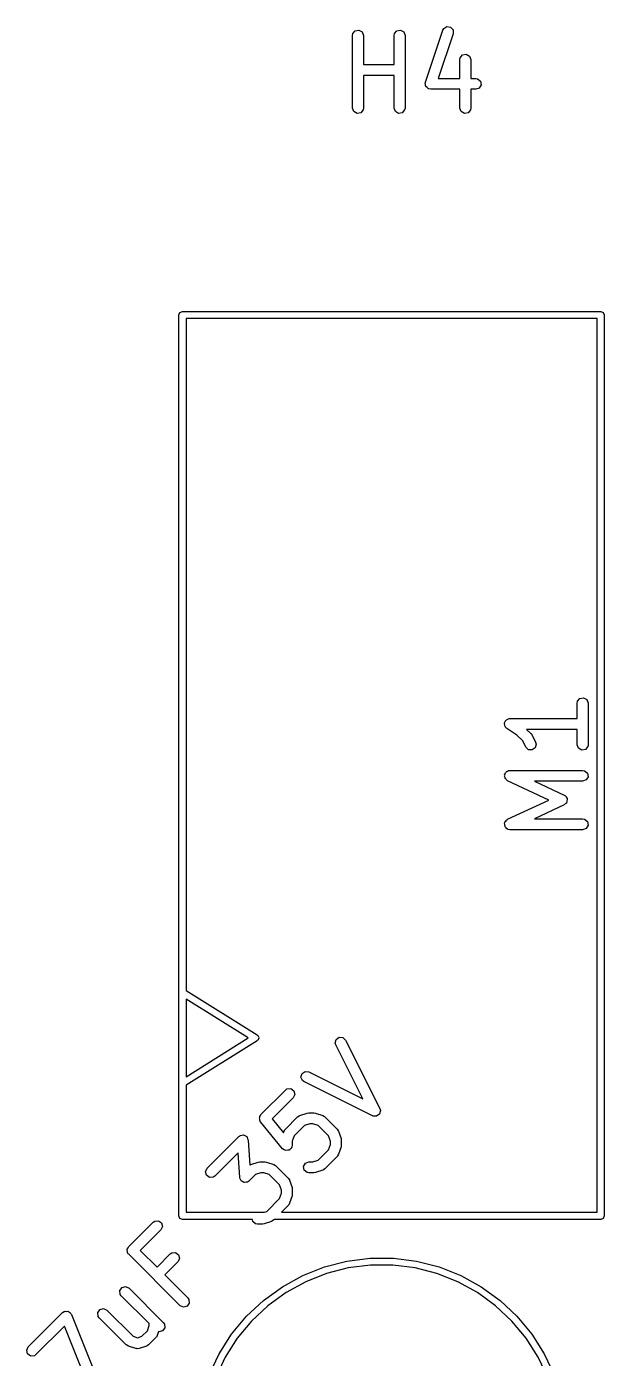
# Model space of a CAD drawing. Extents: x 97.5 to 143.9, y -109.8 to -49.
# Drawn here: x 97.98 to 105.92, y -70.66 to -52.33 of the extents above; entities that cross this region are included whole.
import ezdxf

# ---------------------------------------------------------------- set-up
doc = ezdxf.new("R2010")
doc.units = 0
doc.layers.add('BLACK', color=7, linetype='CONTINUOUS')

msp = doc.modelspace()

# ---------------------------------------------------------------- linework, layer by layer
at = {"layer": 'BLACK', "linetype": 'CONTINUOUS'}
for p, q in [((102.468, -52.4267), (102.501, -52.3874)), ((102.501, -52.3874), (102.551, -52.3785)), ((102.551, -52.3785), (102.596, -52.4042)), ((102.596, -52.4042), (102.613, -52.4524)), ((103.039, -52.4267), (103.072, -52.3874)), ((103.072, -52.3874), (103.123, -52.3785)), ((103.123, -52.3785), (103.167, -52.4042)), ((103.167, -52.4042), (103.185, -52.4524)), ((103.467, -53.0953), (103.705, -52.381)), ((103.705, -52.381), (103.717, -52.3581)), ((103.717, -52.3581), (103.761, -52.3313)), ((103.761, -52.3313), (103.812, -52.3388)), ((103.812, -52.3388), (103.846, -52.3772)), ((103.846, -52.3772), (103.847, -52.4285)), ((102.463, -52.4524), (102.468, -52.4267)), ((102.463, -53.4524), (102.463, -52.4524)), ((102.613, -52.4524), (102.613, -52.8536)), ((103.035, -52.4524), (103.039, -52.4267)), ((103.035, -52.8536), (103.035, -52.4524)), ((103.185, -52.4524), (103.185, -53.4524)), ((103.847, -52.4285), (103.642, -53.044)), ((103.939, -52.7857), (103.944, -52.7601)), ((103.939, -53.044), (103.939, -52.7857)), ((103.944, -52.7601), (103.977, -52.7208)), ((103.977, -52.7208), (104.027, -52.7119)), ((104.027, -52.7119), (104.072, -52.7375)), ((104.072, -52.7375), (104.089, -52.7857)), ((104.089, -52.7857), (104.089, -53.044)), ((102.613, -52.8536), (103.035, -52.8536)), ((103.035, -53.0036), (102.613, -53.0036)), ((102.613, -53.0036), (102.613, -53.4524)), ((103.035, -53.4524), (103.035, -53.0036)), ((103.464, -53.106), (103.467, -53.1011)), ((103.468, -53.1262), (103.464, -53.106)), ((103.467, -53.1011), (103.467, -53.0953)), ((103.468, -53.1466), (103.468, -53.1262)), ((103.472, -53.1509), (103.468, -53.1466)), ((103.473, -53.1565), (103.472, -53.1509)), ((103.489, -53.1697), (103.473, -53.1565)), ((103.642, -53.044), (103.939, -53.044)), ((104.089, -53.044), (104.157, -53.044)), ((104.157, -53.044), (104.183, -53.0486)), ((104.183, -53.0486), (104.222, -53.0815)), ((104.231, -53.1321), (104.205, -53.1765)), ((104.222, -53.0815), (104.231, -53.1321)), ((103.502, -53.185), (103.489, -53.1697)), ((103.508, -53.1858), (103.502, -53.185)), ((103.512, -53.1895), (103.508, -53.1858)), ((103.538, -53.194), (103.512, -53.1895)), ((103.939, -53.194), (103.538, -53.194)), ((103.939, -53.4524), (103.939, -53.194)), ((104.157, -53.194), (104.089, -53.194)), ((104.089, -53.194), (104.089, -53.4524)), ((104.205, -53.1765), (104.157, -53.194)), ((102.481, -53.5006), (102.463, -53.4524)), ((102.525, -53.5262), (102.481, -53.5006)), ((102.576, -53.5173), (102.525, -53.5262)), ((102.609, -53.478), (102.576, -53.5173)), ((102.613, -53.4524), (102.609, -53.478)), ((103.052, -53.5006), (103.035, -53.4524)), ((103.096, -53.5262), (103.052, -53.5006)), ((103.147, -53.5173), (103.096, -53.5262)), ((103.18, -53.478), (103.147, -53.5173)), ((103.185, -53.4524), (103.18, -53.478)), ((103.957, -53.5006), (103.939, -53.4524)), ((104.001, -53.5262), (103.957, -53.5006)), ((104.052, -53.5173), (104.001, -53.5262)), ((104.085, -53.478), (104.052, -53.5173)), ((104.089, -53.4524), (104.085, -53.478)), ((100.075, -56.3), (100.09, -56.2646)), ((100.09, -56.2646), (100.125, -56.25)), ((100.125, -56.25), (105.875, -56.25)), ((105.875, -56.25), (105.91, -56.2646)), ((105.91, -56.2646), (105.925, -56.3)), ((100.075, -68.7), (100.075, -56.3)), ((100.175, -56.35), (100.175, -65.5973)), ((105.825, -56.35), (100.175, -56.35)), ((105.825, -68.65), (105.825, -56.35)), ((105.925, -56.3), (105.925, -68.7)), ((105.557, -61.6172), (105.59, -61.5779)), ((105.59, -61.5779), (105.64, -61.569)), ((105.64, -61.569), (105.685, -61.5946)), ((105.552, -61.6429), (105.557, -61.6172)), ((105.552, -61.8536), (105.552, -61.6429)), ((105.685, -61.5946), (105.702, -61.6429)), ((105.702, -61.6429), (105.702, -62.2143)), ((104.553, -61.9237), (104.554, -61.9198)), ((104.559, -61.9446), (104.553, -61.9237)), ((104.554, -61.9155), (104.564, -61.8967)), ((104.554, -61.9198), (104.554, -61.9155)), ((104.562, -61.9661), (104.559, -61.9446)), ((104.564, -61.8967), (104.573, -61.8768)), ((104.573, -61.8768), (104.577, -61.8749)), ((104.577, -61.8749), (104.579, -61.8711)), ((104.579, -61.8711), (104.6, -61.8637)), ((104.6, -61.8637), (104.619, -61.854)), ((104.619, -61.854), (104.623, -61.855)), ((104.623, -61.855), (104.627, -61.8536)), ((104.627, -61.8536), (105.552, -61.8536)), ((104.566, -61.9688), (104.562, -61.9661)), ((104.567, -61.973), (104.566, -61.9688)), ((104.586, -61.991), (104.567, -61.973)), ((104.722, -62.0821), (104.586, -61.991)), ((104.804, -62.1635), (104.722, -62.0821)), ((105.552, -62.0036), (104.856, -62.0036)), ((104.856, -62.0036), (104.919, -62.066)), ((104.919, -62.066), (104.931, -62.0844)), ((104.931, -62.0844), (104.933, -62.0855)), ((104.933, -62.0855), (104.98, -62.1807)), ((105.552, -62.2143), (105.552, -62.0036)), ((104.846, -62.2478), (104.804, -62.1635)), ((104.883, -62.2831), (104.846, -62.2478)), ((104.934, -62.2862), (104.883, -62.2831)), ((104.976, -62.2556), (104.934, -62.2862)), ((104.988, -62.2057), (104.976, -62.2556)), ((104.98, -62.1807), (104.988, -62.2057)), ((105.57, -62.2625), (105.552, -62.2143)), ((105.614, -62.2881), (105.57, -62.2625)), ((105.665, -62.2792), (105.614, -62.2881)), ((105.698, -62.2399), (105.665, -62.2792)), ((105.702, -62.2143), (105.698, -62.2399)), ((104.553, -62.6494), (104.555, -62.6397)), ((104.56, -62.6642), (104.553, -62.6494)), ((104.554, -62.6298), (104.562, -62.6156)), ((104.555, -62.6397), (104.554, -62.6298)), ((104.562, -62.6804), (104.56, -62.6642)), ((104.562, -62.6156), (104.566, -62.5998)), ((104.57, -62.6868), (104.562, -62.6804)), ((104.566, -62.5998), (104.574, -62.5941)), ((104.574, -62.6959), (104.57, -62.6868)), ((104.574, -62.5941), (104.579, -62.5854)), ((104.579, -62.5854), (104.595, -62.5798)), ((104.595, -62.5798), (104.608, -62.5704)), ((104.608, -62.5704), (104.618, -62.5713)), ((104.618, -62.5713), (104.627, -62.5679)), ((104.627, -62.5679), (105.627, -62.5679)), ((105.627, -62.5679), (105.653, -62.5724)), ((105.653, -62.5724), (105.692, -62.6054)), ((105.701, -62.6559), (105.676, -62.7003)), ((105.692, -62.6054), (105.701, -62.6559)), ((104.596, -62.7108), (104.574, -62.6959)), ((105.164, -62.9762), (104.596, -62.7108)), ((105.627, -62.7179), (104.965, -62.7179)), ((104.965, -62.7179), (105.373, -62.9082)), ((105.676, -62.7003), (105.627, -62.7179)), ((104.596, -63.2416), (105.164, -62.9762)), ((105.373, -63.0442), (104.965, -63.2345)), ((105.373, -62.9082), (105.381, -62.9139)), ((105.387, -63.0304), (105.373, -63.0442)), ((105.381, -62.9139), (105.385, -62.9147)), ((105.385, -62.9147), (105.387, -62.9175)), ((105.387, -62.9175), (105.395, -62.9232)), ((105.403, -63.0192), (105.387, -63.0304)), ((105.395, -62.9232), (105.403, -62.9408)), ((105.403, -62.9408), (105.414, -62.9568)), ((105.405, -63.0127), (105.403, -63.0192)), ((105.41, -63.0079), (105.405, -63.0127)), ((105.411, -62.9885), (105.41, -63.0079)), ((105.416, -62.9697), (105.411, -62.9885)), ((105.414, -62.9568), (105.414, -62.9635)), ((105.414, -62.9635), (105.416, -62.9697)), ((104.965, -63.2345), (105.627, -63.2345)), ((105.627, -63.2345), (105.653, -63.239)), ((104.554, -63.2965), (104.559, -63.2878)), ((104.556, -63.3126), (104.554, -63.2965)), ((104.555, -63.329), (104.556, -63.3126)), ((104.561, -63.3372), (104.555, -63.329)), ((104.559, -63.2778), (104.571, -63.2663)), ((104.559, -63.2878), (104.559, -63.2778)), ((104.562, -63.347), (104.561, -63.3372)), ((104.575, -63.3576), (104.562, -63.347)), ((104.571, -63.2663), (104.579, -63.2521)), ((104.584, -63.371), (104.575, -63.3576)), ((104.579, -63.2521), (104.589, -63.2486)), ((104.594, -63.3736), (104.584, -63.371)), ((104.589, -63.2486), (104.596, -63.2416)), ((104.602, -63.38), (104.594, -63.3736)), ((104.627, -63.3845), (104.602, -63.38)), ((105.627, -63.3845), (104.627, -63.3845)), ((105.676, -63.367), (105.627, -63.3845)), ((105.653, -63.239), (105.692, -63.272)), ((105.701, -63.3225), (105.676, -63.367)), ((105.692, -63.272), (105.701, -63.3225)), ((100.175, -65.5973), (101.152, -66.2076)), ((101.031, -66.25), (100.175, -65.7152)), ((100.175, -65.7152), (100.175, -66.7848)), ((100.175, -66.7848), (101.031, -66.25)), ((101.152, -66.2924), (100.175, -66.9027)), ((101.152, -66.2076), (101.158, -66.2169)), ((101.158, -66.2831), (101.152, -66.2924)), ((101.158, -66.2169), (101.167, -66.2235)), ((101.167, -66.2765), (101.158, -66.2831)), ((101.167, -66.2235), (101.169, -66.2319)), ((101.169, -66.2681), (101.167, -66.2765)), ((101.169, -66.2319), (101.174, -66.2388)), ((101.174, -66.2612), (101.169, -66.2681)), ((101.174, -66.2388), (101.172, -66.25)), ((101.172, -66.25), (101.174, -66.2612)), ((102.227, -66.3226), (102.239, -66.2727)), ((102.234, -66.3475), (102.227, -66.3226)), ((102.605, -67.0891), (102.234, -66.3475)), ((102.239, -66.2727), (102.28, -66.2421)), ((102.28, -66.2421), (102.331, -66.2452)), ((102.331, -66.2452), (102.368, -66.2805)), ((102.368, -66.2805), (102.84, -67.2233)), ((101.77, -66.7407), (101.812, -66.7124)), ((101.812, -66.7124), (101.863, -66.7183)), ((101.863, -66.7183), (102.605, -67.0891)), ((100.175, -66.9027), (100.175, -68.65)), ((101.755, -66.7899), (101.77, -66.7407)), ((101.775, -66.837), (101.755, -66.7899)), ((101.796, -66.8525), (101.775, -66.837)), ((102.739, -67.3239), (101.796, -66.8525)), ((101.204, -67.3048), (101.541, -66.9681)), ((101.647, -67.0741), (101.358, -67.3629)), ((101.541, -66.9681), (101.562, -66.9531)), ((101.562, -66.9531), (101.614, -66.9487)), ((101.614, -66.9487), (101.656, -66.9781)), ((101.669, -67.0276), (101.647, -67.0741)), ((101.656, -66.9781), (101.669, -67.0276)), ((102.84, -67.2233), (102.847, -67.2482)), ((102.848, -67.2523), (102.841, -67.275)), ((102.847, -67.2482), (102.847, -67.2503)), ((102.847, -67.2503), (102.848, -67.2523)), ((101.183, -67.3513), (101.187, -67.3418)), ((101.187, -67.3667), (101.183, -67.3513)), ((101.187, -67.3313), (101.198, -67.3192)), ((101.187, -67.3418), (101.187, -67.3313)), ((101.187, -67.3826), (101.187, -67.3667)), ((101.195, -67.3978), (101.187, -67.3826)), ((101.196, -67.4008), (101.195, -67.3978)), ((101.197, -67.4018), (101.196, -67.4008)), ((101.199, -67.4053), (101.197, -67.4018)), ((101.198, -67.3192), (101.204, -67.3048)), ((101.502, -67.7757), (101.199, -67.4053)), ((101.358, -67.3629), (101.516, -67.5559)), ((101.541, -67.5068), (101.709, -67.3385)), ((101.709, -67.3385), (101.731, -67.3235)), ((101.731, -67.3235), (101.735, -67.3231)), ((101.735, -67.3231), (101.739, -67.3203)), ((101.739, -67.3203), (101.84, -67.2867)), ((101.876, -67.4328), (101.803, -67.457)), ((101.84, -67.2867), (101.862, -67.2834)), ((101.862, -67.2834), (101.864, -67.2828)), ((101.864, -67.2828), (101.931, -67.2828)), ((101.919, -67.4328), (101.876, -67.4328)), ((101.991, -67.457), (101.919, -67.4328)), ((101.931, -67.2828), (101.953, -67.2867)), ((101.953, -67.2867), (101.955, -67.2867)), ((101.955, -67.2867), (102.056, -67.3203)), ((102.056, -67.3203), (102.079, -67.3327)), ((102.079, -67.3327), (102.081, -67.3366)), ((102.081, -67.3366), (102.085, -67.3385)), ((102.085, -67.3385), (102.253, -67.5068)), ((102.741, -67.3241), (102.739, -67.3239)), ((102.743, -67.3256), (102.741, -67.3241)), ((102.767, -67.327), (102.743, -67.3256)), ((102.79, -67.3297), (102.767, -67.327)), ((102.792, -67.3286), (102.79, -67.3297)), ((102.794, -67.3287), (102.792, -67.3286)), ((102.813, -67.3145), (102.794, -67.3287)), ((102.833, -67.3015), (102.813, -67.3145)), ((102.834, -67.2994), (102.833, -67.3015)), ((102.835, -67.2981), (102.834, -67.2994)), ((102.841, -67.275), (102.835, -67.2981)), ((100.464, -68.0456), (100.901, -67.6078)), ((100.901, -67.6078), (100.911, -67.6014)), ((100.911, -67.6014), (100.913, -67.5985)), ((100.913, -67.5985), (100.916, -67.5978)), ((100.916, -67.5978), (100.923, -67.5929)), ((100.923, -67.5929), (100.943, -67.5911)), ((100.943, -67.5911), (100.962, -67.5863)), ((100.962, -67.5863), (100.968, -67.5889)), ((100.968, -67.5889), (100.974, -67.5884)), ((100.974, -67.5884), (100.99, -67.6)), ((100.99, -67.6), (101.009, -67.6089)), ((101.009, -67.6089), (101.011, -67.6144)), ((101.011, -67.6144), (101.016, -67.6178)), ((101.016, -67.6178), (101.021, -67.6374)), ((101.516, -67.5559), (101.523, -67.5361)), ((101.523, -67.5361), (101.535, -67.5132)), ((101.535, -67.5132), (101.539, -67.5109)), ((101.539, -67.5109), (101.541, -67.5068)), ((101.66, -67.6004), (101.635, -67.673)), ((101.803, -67.457), (101.66, -67.6004)), ((102.135, -67.6004), (101.991, -67.457)), ((102.159, -67.673), (102.135, -67.6004)), ((102.253, -67.5068), (102.268, -67.5281)), ((102.268, -67.5281), (102.269, -67.5326)), ((102.269, -67.5326), (102.271, -67.5361)), ((102.271, -67.5361), (102.305, -67.6371)), ((102.305, -67.6371), (102.308, -67.6593)), ((101.021, -67.6374), (101.029, -67.6559)), ((101.029, -67.6559), (101.052, -68.0006)), ((101.503, -67.776), (101.502, -67.7757)), ((101.503, -67.7764), (101.503, -67.776)), ((101.525, -67.789), (101.503, -67.7764)), ((101.547, -67.8019), (101.525, -67.789)), ((101.572, -67.7977), (101.547, -67.8021)), ((101.547, -67.8021), (101.547, -67.8018)), ((101.547, -67.8018), (101.547, -67.8019)), ((101.597, -67.7936), (101.572, -67.7977)), ((101.598, -67.7932), (101.597, -67.7932)), ((101.597, -67.7932), (101.597, -67.7936)), ((101.614, -67.7738), (101.598, -67.7932)), ((101.631, -67.7547), (101.614, -67.7738)), ((101.635, -67.7282), (101.631, -67.7539)), ((101.631, -67.7539), (101.631, -67.7542)), ((101.631, -67.7542), (101.631, -67.7547)), ((101.635, -67.673), (101.635, -67.7282)), ((101.991, -67.932), (102.135, -67.7887)), ((102.135, -67.7887), (102.159, -67.716)), ((102.159, -67.716), (102.159, -67.673)), ((102.305, -67.7519), (102.271, -67.8529)), ((102.309, -67.7282), (102.305, -67.7503)), ((102.305, -67.7503), (102.305, -67.7519)), ((102.308, -67.6593), (102.309, -67.6609)), ((102.309, -67.6609), (102.309, -67.7282)), ((100.891, -67.8308), (100.57, -68.1516)), ((100.913, -68.1709), (100.891, -67.8308)), ((101.052, -68.0006), (101.057, -67.9969)), ((101.057, -67.9969), (101.062, -67.9966)), ((101.062, -67.9966), (101.065, -67.9938)), ((101.065, -67.9938), (101.166, -67.9601)), ((101.166, -67.9601), (101.189, -67.9568)), ((101.189, -67.9568), (101.19, -67.9563)), ((101.19, -67.9563), (101.257, -67.9563)), ((101.257, -67.9563), (101.28, -67.9601)), ((101.28, -67.9601), (101.281, -67.9601)), ((101.281, -67.9601), (101.382, -67.9938)), ((101.382, -67.9938), (101.405, -68.0062)), ((101.79, -68.0182), (101.815, -67.9738)), ((101.815, -67.9738), (101.864, -67.9563)), ((101.864, -67.9563), (101.919, -67.9563)), ((101.919, -67.9563), (101.991, -67.932)), ((102.253, -67.8823), (102.085, -68.0506)), ((102.255, -67.8782), (102.253, -67.8823)), ((102.259, -67.8758), (102.255, -67.8782)), ((102.271, -67.8529), (102.259, -67.8758)), ((100.442, -68.0921), (100.464, -68.0456)), ((100.455, -68.1416), (100.442, -68.0921)), ((100.497, -68.171), (100.455, -68.1416)), ((100.548, -68.1666), (100.497, -68.171)), ((100.57, -68.1516), (100.548, -68.1666)), ((100.921, -68.1894), (100.913, -68.1709)), ((101.13, -68.1305), (101.041, -68.219)), ((101.202, -68.1063), (101.13, -68.1305)), ((101.245, -68.1063), (101.202, -68.1063)), ((101.318, -68.1305), (101.245, -68.1063)), ((101.461, -68.2738), (101.318, -68.1305)), ((101.405, -68.0062), (101.407, -68.01)), ((101.407, -68.01), (101.411, -68.0119)), ((101.411, -68.0119), (101.58, -68.1802)), ((101.58, -68.1802), (101.595, -68.2016)), ((101.799, -68.0688), (101.79, -68.0182)), ((101.838, -68.1017), (101.799, -68.0688)), ((101.864, -68.1063), (101.838, -68.1017)), ((101.931, -68.1063), (101.864, -68.1063)), ((101.932, -68.1057), (101.931, -68.1063)), ((101.955, -68.1024), (101.932, -68.1057)), ((102.056, -68.0687), (101.955, -68.1024)), ((102.059, -68.0659), (102.056, -68.0687)), ((102.064, -68.0656), (102.059, -68.0659)), ((102.085, -68.0506), (102.064, -68.0656)), ((100.927, -68.209), (100.921, -68.1894)), ((100.932, -68.2124), (100.927, -68.209)), ((100.934, -68.2179), (100.932, -68.2124)), ((100.952, -68.2268), (100.934, -68.2179)), ((100.969, -68.2384), (100.952, -68.2268)), ((100.975, -68.2379), (100.969, -68.2384)), ((100.98, -68.2405), (100.975, -68.2379)), ((101, -68.2357), (100.98, -68.2405)), ((101.02, -68.2339), (101, -68.2357)), ((101.027, -68.229), (101.02, -68.2339)), ((101.03, -68.2283), (101.027, -68.229)), ((101.032, -68.2254), (101.03, -68.2283)), ((101.041, -68.219), (101.032, -68.2254)), ((101.485, -68.3465), (101.461, -68.2738)), ((101.485, -68.3895), (101.485, -68.3465)), ((101.595, -68.2016), (101.595, -68.2061)), ((101.595, -68.2061), (101.598, -68.2096)), ((101.598, -68.2096), (101.632, -68.3106)), ((101.632, -68.3106), (101.635, -68.3328)), ((101.635, -68.3328), (101.635, -68.3343)), ((101.635, -68.3343), (101.635, -68.4016)), ((101.284, -68.6391), (101.461, -68.4621)), ((101.461, -68.4621), (101.485, -68.3895)), ((101.582, -68.5516), (101.58, -68.5557)), ((101.586, -68.5493), (101.582, -68.5516)), ((101.598, -68.5264), (101.586, -68.5493)), ((101.632, -68.4254), (101.598, -68.5264)), ((101.635, -68.4016), (101.632, -68.4237)), ((101.632, -68.4237), (101.632, -68.4254)), ((100.09, -68.7354), (100.075, -68.7)), ((100.125, -68.75), (100.09, -68.7354)), ((100.175, -68.65), (101.252, -68.65)), ((101.252, -68.65), (101.284, -68.6391)), ((101.58, -68.5557), (101.486, -68.65)), ((101.486, -68.65), (105.825, -68.65)), ((105.91, -68.7354), (105.875, -68.75)), ((105.925, -68.7), (105.91, -68.7354)), ((99.3861, -69.1231), (99.7228, -68.7863)), ((99.8289, -68.8924), (99.5452, -69.1761)), ((99.7228, -68.7863), (99.7442, -68.7714)), ((99.7442, -68.7714), (99.7953, -68.7669)), ((99.7953, -68.7669), (99.8373, -68.7964)), ((99.8506, -68.8459), (99.8289, -68.8924)), ((99.8373, -68.7964), (99.8506, -68.8459)), ((101.087, -68.75), (100.125, -68.75)), ((101.091, -68.7759), (101.087, -68.75)), ((101.131, -68.8088), (101.091, -68.7759)), ((101.156, -68.8134), (101.131, -68.8088)), ((101.224, -68.8134), (101.156, -68.8134)), ((101.225, -68.8128), (101.224, -68.8134)), ((101.247, -68.8095), (101.225, -68.8128)), ((101.348, -68.7758), (101.247, -68.8095)), ((101.352, -68.773), (101.348, -68.7758)), ((101.356, -68.7727), (101.352, -68.773)), ((101.378, -68.7577), (101.356, -68.7727)), ((101.386, -68.75), (101.378, -68.7577)), ((105.875, -68.75), (101.386, -68.75)), ((99.3644, -69.1696), (99.3673, -69.1634)), ((99.3695, -69.1884), (99.3644, -69.1696)), ((99.3667, -69.1567), (99.3779, -69.1407)), ((99.3673, -69.1634), (99.3667, -69.1567)), ((99.3712, -69.2078), (99.3695, -69.1884)), ((99.3769, -69.2159), (99.3712, -69.2078)), ((99.3777, -69.2191), (99.3769, -69.2159)), ((99.3805, -69.221), (99.3777, -69.2191)), ((99.3779, -69.1407), (99.3861, -69.1231)), ((99.3861, -69.2291), (99.3805, -69.221)), ((100.093, -69.9362), (99.3861, -69.2291)), ((99.5452, -69.1761), (99.7759, -69.4067)), ((99.7759, -69.4067), (99.9585, -69.2241)), ((99.9585, -69.2241), (99.9799, -69.2091)), ((99.9799, -69.2091), (100.031, -69.2047)), ((100.031, -69.2047), (100.073, -69.2341)), ((100.086, -69.2836), (100.065, -69.3301)), ((100.073, -69.2341), (100.086, -69.2836)), ((102.387, -69.3229), (102.705, -69.2828)), ((102.705, -69.2828), (103.025, -69.2828)), ((103.025, -69.2828), (103.343, -69.3229)), ((100.065, -69.3301), (99.8819, -69.5128)), ((101.78, -69.5204), (102.077, -69.4025)), ((102.077, -69.4025), (102.387, -69.3229)), ((102.405, -69.4164), (102.107, -69.493)), ((102.711, -69.3777), (102.405, -69.4164)), ((103.019, -69.3777), (102.711, -69.3777)), ((103.325, -69.4164), (103.019, -69.3777)), ((103.624, -69.493), (103.325, -69.4164)), ((103.343, -69.3229), (103.653, -69.4025)), ((103.653, -69.4025), (103.951, -69.5204)), ((99.8819, -69.5128), (100.199, -69.8302)), ((101.499, -69.6747), (101.78, -69.5204)), ((101.82, -69.6065), (101.55, -69.755)), ((102.107, -69.493), (101.82, -69.6065)), ((103.91, -69.6065), (103.624, -69.493)), ((104.181, -69.755), (103.91, -69.6065)), ((103.951, -69.5204), (104.232, -69.6747)), ((99.2657, -69.7291), (99.2951, -69.6871)), ((99.2702, -69.7802), (99.2657, -69.7291)), ((99.2851, -69.8015), (99.2702, -69.7802)), ((99.6672, -70.1836), (99.2851, -69.8015)), ((99.2951, -69.6871), (99.3447, -69.6738)), ((99.3447, -69.6738), (99.3912, -69.6955)), ((99.3912, -69.6955), (99.8626, -70.1669)), ((100.199, -69.8302), (100.214, -69.8515)), ((101.24, -69.8629), (101.499, -69.6747)), ((101.55, -69.755), (101.3, -69.9363)), ((104.43, -69.9363), (104.181, -69.755)), ((104.232, -69.6747), (104.491, -69.8629)), ((98.477, -70.0322), (98.4983, -70.0173)), ((98.4983, -70.0173), (98.5072, -70.0165)), ((98.5072, -70.0165), (98.5147, -70.0118)), ((98.5147, -70.0118), (98.532, -70.0143)), ((98.532, -70.0143), (98.5494, -70.0128)), ((98.5494, -70.0128), (98.5567, -70.0179)), ((98.5567, -70.0179), (98.5655, -70.0191)), ((98.5655, -70.0191), (98.5771, -70.0322)), ((98.9627, -70.0321), (98.9921, -69.9901)), ((98.9921, -69.9901), (99.0416, -69.9768)), ((99.0416, -69.9768), (99.0881, -69.9985)), ((99.0881, -69.9985), (99.446, -70.3564)), ((100.14, -69.9579), (100.093, -69.9362)), ((100.189, -69.9446), (100.14, -69.9579)), ((100.219, -69.9026), (100.189, -69.9446)), ((100.214, -69.8515), (100.219, -69.9026)), ((101.006, -70.0821), (101.24, -69.8629)), ((101.3, -69.9363), (101.076, -70.1473)), ((104.655, -70.1473), (104.43, -69.9363)), ((104.491, -69.8629), (104.724, -70.0821)), ((98.0056, -70.5036), (98.477, -70.0322)), ((98.5771, -70.0322), (98.5915, -70.0422)), ((98.5915, -70.0422), (98.5938, -70.0508)), ((98.5938, -70.0508), (98.5997, -70.0574)), ((98.5997, -70.0574), (99.0037, -71.0675)), ((98.9671, -70.0833), (98.9627, -70.0321)), ((98.9821, -70.1046), (98.9671, -70.0833)), ((99.3525, -70.475), (98.9821, -70.1046)), ((99.6672, -70.2077), (99.6672, -70.1836)), ((99.8626, -70.1669), (99.8775, -70.1882)), ((99.8775, -70.1882), (99.882, -70.2393)), ((100.802, -70.3289), (101.006, -70.0821)), ((101.076, -70.1473), (100.879, -70.3848)), ((104.851, -70.3848), (104.655, -70.1473)), ((104.724, -70.0821), (104.928, -70.3289)), ((98.5026, -70.2187), (98.1116, -70.6097)), ((98.8644, -71.1232), (98.5026, -70.2187)), ((99.446, -70.3564), (99.5065, -70.3766)), ((99.5065, -70.3766), (99.567, -70.3564)), ((99.567, -70.3564), (99.643, -70.2804)), ((99.643, -70.2804), (99.6672, -70.2077)), ((99.7616, -70.374), (99.6606, -70.475)), ((99.7635, -70.3699), (99.7616, -70.374)), ((99.7673, -70.3676), (99.7635, -70.3699)), ((99.7797, -70.3446), (99.7673, -70.3676)), ((99.7973, -70.2919), (99.7797, -70.3446)), ((99.803, -70.2946), (99.7973, -70.2919)), ((99.8526, -70.2814), (99.803, -70.2946)), ((99.882, -70.2393), (99.8526, -70.2814)), ((100.631, -70.5993), (100.802, -70.3289)), ((100.879, -70.3848), (100.714, -70.6451)), ((105.016, -70.6451), (104.851, -70.3848)), ((104.928, -70.3289), (105.1, -70.5993)), ((97.9839, -70.5501), (98.0056, -70.5036)), ((97.9972, -70.5996), (97.9839, -70.5501)), ((99.3565, -70.4769), (99.3525, -70.475)), ((99.3589, -70.4807), (99.3565, -70.4769)), ((99.3818, -70.4931), (99.3589, -70.4807)), ((99.4828, -70.5268), (99.3818, -70.4931)), ((99.494, -70.5265), (99.4828, -70.5268)), ((99.5045, -70.5306), (99.494, -70.5265)), ((99.5302, -70.5268), (99.5045, -70.5306)), ((99.6312, -70.4931), (99.5302, -70.5268)), ((99.6347, -70.4903), (99.6312, -70.4931)), ((99.6392, -70.4899), (99.6347, -70.4903)), ((99.6606, -70.475), (99.6392, -70.4899)), ((98.0392, -70.6291), (97.9972, -70.5996)), ((98.0903, -70.6246), (98.0392, -70.6291)), ((98.1116, -70.6097), (98.0903, -70.6246)), ((100.494, -70.889), (100.631, -70.5993)), ((100.714, -70.6451), (100.583, -70.9241)), ((105.148, -70.9241), (105.016, -70.6451)), ((105.1, -70.5993), (105.236, -70.889))]:
    msp.add_line(p, q, dxfattribs=at)

doc.saveas('drawing.dxf')
